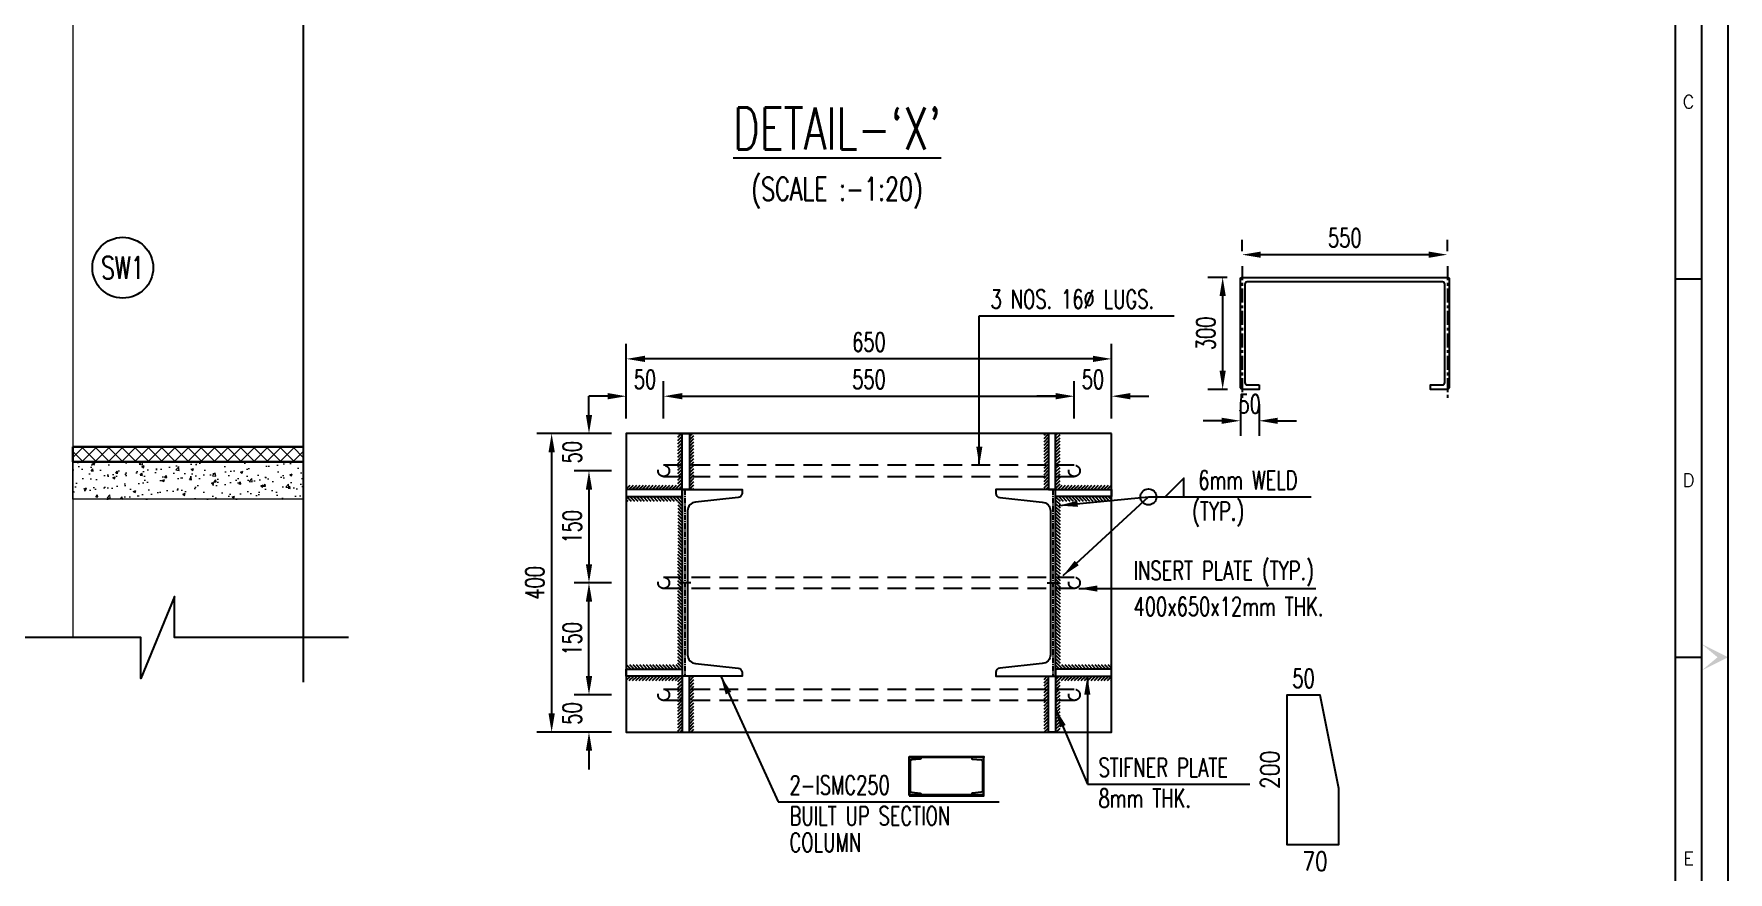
# Model space of a CAD drawing. Header units: inches. Extents: x 6 to 183294, y -48183 to 78918.
# Drawn here: x 36714 to 59406, y 18103 to 29331 of the extents above; entities that cross this region are included whole.
import ezdxf
from ezdxf.enums import TextEntityAlignment as Align

# ---------------------------------------------------------------- set-up
doc = ezdxf.new("R2010")
doc.units = ezdxf.units.IN
doc.header["$MEASUREMENT"] = 0
doc.header["$PDMODE"] = 35
for name, pattern in [('CENTER', [2, 1.25, -0.25, 0.25, -0.25]), ('CENTER2', [1.125, 0.75, -0.125, 0.125, -0.125]), ('HIDDEN', [0.375, 0.25, -0.125])]:
    doc.linetypes.add(name, pattern=pattern)
for name, color, linetype in [('ISMC', 35, 'Continuous'), ('LUGS', 4, 'Continuous'), ('PNA', 8, 'Continuous'), ('S-ARC', 253, 'Continuous'), ('S-BASE PLATE', 3, 'Continuous'), ('S-BRECK LINE', 8, 'Continuous'), ('S-CENTER LINE', 8, 'CENTER2'), ('S-COLUMN CIRCLE', 9, 'Continuous'), ('S-COLUMN NO', 2, 'Continuous'), ('S-DIM-1', 5, 'Continuous'), ('S-ISMC', 2, 'Continuous'), ('S-MC', 3, 'Continuous'), ('S-MEM', 4, 'Continuous'), ('S-TEXT', 2, 'Continuous'), ('S-TEXT-1', 4, 'Continuous'), ('S-TITIL', 6, 'Continuous'), ('S-WELD', 8, 'Continuous'), ('STEEL PLATE BASE', 1, 'Continuous'), ('TEXT NORMAL', 4, 'Continuous')]:
    doc.layers.add(name, color=color, linetype=linetype)
for name, color, linetype, lineweight in [('SDA_RCC', 1, 'Continuous', 30), ('SDA_RCC HATCH', 252, 'Continuous', 13), ('SDA_TREMIX', 22, 'Continuous', 30), ('SDA_TREMIX HATCH', 22, 'Continuous', 0)]:
    doc.layers.add(name, color=color, linetype=linetype, lineweight=lineweight)
doc.styles.add('ROMANS', font='simplex.shx', dxfattribs={"width": 0.7})
doc.dimstyles.new('dim10', dxfattribs={"dimtxt": 250, "dimasz": 250, "dimexe": 200, "dimexo": 200, "dimgap": 100, "dimtad": 1, "dimdec": 0, "dimlfac": 0.1, "dimzin": 0, "dimdsep": 46, "dimtxsty": 'ROMANS', "dimcen": 0, "dimclrd": 5, "dimclre": 5, "dimclrt": 4, "dimadec": 0, "dimazin": 0, "dimtfac": 1, "dimtdec": 0, "dimtix": 1, "dimtofl": 0, "dimtmove": 2, "dimatfit": 3, "dimfxl": 0, "dimtolj": 1, "dimtzin": 0, "dimlwd": -1, "dimlwe": -1, "dimarcsym": 0})
doc.dimstyles.new('dim100', dxfattribs={"dimtxt": 250, "dimasz": 250, "dimexe": 200, "dimexo": 200, "dimgap": 100, "dimtad": 1, "dimdec": 0, "dimzin": 0, "dimdsep": 46, "dimtxsty": 'ROMANS', "dimcen": 0, "dimclrd": 5, "dimclre": 5, "dimclrt": 4, "dimadec": 0, "dimazin": 0, "dimtfac": 1, "dimtdec": 0, "dimtix": 1, "dimtofl": 0, "dimtmove": 2, "dimatfit": 3, "dimfxl": 0, "dimtolj": 1, "dimtzin": 0, "dimlwd": -1, "dimlwe": -1, "dimarcsym": 0})
doc.dimstyles.new('dim20', dxfattribs={"dimtxt": 250, "dimasz": 250, "dimexe": 200, "dimexo": 200, "dimgap": 100, "dimtad": 1, "dimdec": 0, "dimlfac": 0.2, "dimzin": 0, "dimdsep": 46, "dimtxsty": 'ROMANS', "dimcen": 0, "dimclrd": 5, "dimclre": 5, "dimclrt": 4, "dimadec": 0, "dimazin": 0, "dimtfac": 1, "dimtdec": 0, "dimtix": 1, "dimtofl": 0, "dimtmove": 2, "dimatfit": 3, "dimfxl": 0, "dimtolj": 1, "dimtzin": 0, "dimlwd": -1, "dimlwe": -1, "dimarcsym": 0})
doc.dimstyles.new('dim25', dxfattribs={"dimtxt": 250, "dimasz": 250, "dimexe": 200, "dimexo": 200, "dimgap": 100, "dimtad": 1, "dimdec": 0, "dimlfac": 0.25, "dimzin": 0, "dimdsep": 46, "dimtxsty": 'ROMANS', "dimcen": 0, "dimclrd": 5, "dimclre": 5, "dimclrt": 4, "dimadec": 0, "dimazin": 0, "dimtfac": 1, "dimtdec": 0, "dimtix": 1, "dimtofl": 0, "dimtmove": 2, "dimatfit": 3, "dimfxl": 0, "dimtolj": 1, "dimtzin": 0, "dimlwd": -1, "dimlwe": -1, "dimarcsym": 0})
pattern_1 = [(225.000000006, (151975646.884, -7408813.65), (22.106571782, -22.106571777), [])]
pattern_2 = [(225.000000006, (151979046.884, -7408813.65), (22.106571782, -22.106571777), [])]
pattern_3 = [(225, (-16885.358, 21201.666), (22.106572, -22.106572), [])]

# ---------------------------------------------------------------- blocks, each defined once
blk = doc.blocks.new('section-11')
at = {"layer": 'SDA_RCC HATCH'}
h = blk.add_hatch(dxfattribs=at)
h.set_pattern_fill('AR-CONC', color=8, scale=46)
h.set_pattern_definition([(50, (-1214890.03, -331974.6), (329.939684, -28.86598), [34.5, -379.5]), (355, (-1214890.03, -331974.6), (-63.82561, 346.00838), [27.6, -303.6]), (100.451444, (-1214862.54, -331977), (266.11407, 317.142396), [29.32049, -322.52537]), (46.1842, (-1214890.03, -331882.6), (490.93101, -76.13887), [51.75, -569.25]), (96.635635, (-1214849.1, -331888.94), (429.9445, 448.09456), [43.98076, -483.78833]), (351.184164, (-1214890.03, -331882.6), (429.9445, 448.09456), [41.4, -455.4]), (21, (-1214844.03, -331905.6), (274.577244, -185.20469), [34.5, -379.5]), (326, (-1214844.03, -331905.6), (111.92505, 333.56902), [27.6, -303.6]), (71.451445, (-1214821.15, -331921.03), (386.50229, 148.36433), [29.32049, -322.52537]), (37.5, (-1214890.03, -331974.6), (5.593533, 153.131173), [0, -299.92, 0, -308.2, 0, -304.75]), (7.5, (-1214890.03, -331974.6), (121.011987, 181.429387), [0, -175.72, 0, -293.02, 0, -116.15]), (327.5, (-1214992.61, -331974.6), (245.558321, -10.375241), [0, -115, 0, -358.8, 0, -476.1]), (317.5, (-1215038.61, -331974.6), (268.265638, 46.048292), [0, -149.5, 0, -238.28, 0, -338.1])])
h.paths.add_polyline_path([(21304, 380), (21304, 880), (18214, 880), (18214, 380)])
at = {"layer": 'SDA_TREMIX HATCH'}
h = blk.add_hatch(dxfattribs=at)
h.set_pattern_fill('ANSI37', color=8, scale=1000, style=0)
h.set_pattern_definition([(45, (-3511426.99, 917744.48), (-88.3883476, 88.3883476), []), (135, (-3511426.99, 917744.48), (-88.3883476, -88.3883476), [])])
h.paths.add_polyline_path([(21304, 880), (21304, 1080), (18214, 1080), (18214, 880)])
at = {"layer": 'S-BRECK LINE'}
for points in [[(21304, -2072), (21304, 7246), (21854, 7246), (20755, 7697), (21304, 7697), (21304, 16873)], [(21904, -1472), (19573, -1472), (19573, -922), (19121, -2021), (19121, -1472), (16790, -1472)]]:
    blk.add_lwpolyline(points, dxfattribs=at)
at = {"layer": 'SDA_RCC', "color": 8, "lineweight": 0, "ltscale": 1000}
for points in [[(18214, 16273), (18214, -1472)], [(21304, 380), (18214, 380), (18214, 880), (21304, 880)]]:
    blk.add_lwpolyline(points, dxfattribs=at)
at = {"layer": 'SDA_TREMIX', "color": 8, "ltscale": 1000}
blk.add_lwpolyline([(21304, 880), (18214, 880), (18214, 1080), (21304, 1080)], dxfattribs=at)
blk = doc.blocks.new('FOLDER')
at = {"layer": 'PNA'}
for points in [[(-1250, 2500), (0, 0), (0, 1000)], [(1250, 2500), (0, 0), (0, 1000)]]:
    blk.add_solid(points, dxfattribs=at)
blk = doc.blocks.new('SHEET')
at = {"elevation": -8, "flags": 128}
blk.add_lwpolyline([(674017, -125881), (763101, -125881), (763101, -63214), (674017, -63214)], close=True, dxfattribs=at)
at = {"layer": 'PNA'}
for p, q in [((762042, -86820, -8), (762572, -86820, -8)), ((762042, -94421, -8), (762572, -94421, -8))]:
    blk.add_line(p, q, dxfattribs=at)
at = {"layer": 'PNA', "color": 1, "elevation": -8}
for points in [[(675076, -125351), (762572, -125351), (762572, -63743), (675076, -63743)], [(676135, -124822), (762042, -124822), (762042, -64273), (676135, -64273)]]:
    blk.add_lwpolyline(points, close=True, dxfattribs=at)
at = {"layer": 'PNA', "xscale": 0.2118545526379952, "yscale": 0.2118545526379952, "zscale": 0.2118545526379952, "rotation": 90}
blk.add_blockref('FOLDER', (763101, -94421, -8), dxfattribs=at)
at = {"layer": 'PNA', "style": 'ROMANS'}
for s, p in [('C', (762307, -83260, -8)), ('D', (762307, -90861, -8)), ('E', (762307, -98461, -8))]:
    blk.add_text(s, height=265, dxfattribs=at).set_placement(p, align=Align.MIDDLE)
blk = doc.blocks.new('*U9')
at = {"layer": 'S-CENTER LINE', "linetype": 'CENTER2', "ltscale": 10}
for p, q in [((0, -125), (0, 125)), ((7.8, 0), (-7.8, 0))]:
    blk.add_line(p, q, dxfattribs=at)
at = {"layer": 'S-ISMC'}
blk.add_lwpolyline([(71.1, -114.2), (14.3, -108.2, -0.383864), (3.5, -96.3), (3.5, 96.3, -0.383864), (14.3, 108.2), (71.1, 114.2, 0.383864), (76.5, 120.1), (76.5, 125), (-3.5, 125), (-3.5, -125), (76.5, -125), (76.5, -120.1, 0.383864)], format="xyb", close=True, dxfattribs=at)
blk = doc.blocks.new('*D44')
at = {"layer": 'Defpoints', "color": 0, "transparency": 16777216}
for p in [(44649, 23978, 0), (43649, 19978), (44649, 19978, 0)]:
    blk.add_point(p, dxfattribs=at)
at = {"layer": 'S-DIM-1', "color": 5, "transparency": 16777216}
for p, q in [((44449, 23978), (43449, 23978)), ((43649, 23728), (43649, 20228)), ((44449, 19978), (43449, 19978))]:
    blk.add_line(p, q, dxfattribs=at)
for points in [[(43607, 23728), (43691, 23728), (43649, 23978)], [(43607, 20228), (43691, 20228), (43649, 19978)]]:
    blk.add_solid(points, dxfattribs=at)
at = {"layer": 'S-DIM-1', "color": 4, "transparency": 16777216, "insert": (43424, 21978), "char_height": 250, "attachment_point": 5, "rotation": 90, "style": 'ROMANS'}
blk.add_mtext('\\A1;400', dxfattribs=at)
blk = doc.blocks.new('*D45')
at = {"layer": 'Defpoints', "color": 0, "transparency": 16777216}
for p in [(44649, 23478, 0), (44149, 21978), (44649, 21978, 0)]:
    blk.add_point(p, dxfattribs=at)
at = {"layer": 'S-DIM-1', "color": 5, "transparency": 16777216}
for p, q in [((44449, 23478), (43949, 23478)), ((44149, 23228), (44149, 22228)), ((44449, 21978), (43949, 21978))]:
    blk.add_line(p, q, dxfattribs=at)
for points in [[(44107, 23228), (44191, 23228), (44149, 23478)], [(44107, 22228), (44191, 22228), (44149, 21978)]]:
    blk.add_solid(points, dxfattribs=at)
at = {"layer": 'S-DIM-1', "color": 4, "transparency": 16777216, "insert": (43924, 22728), "char_height": 250, "attachment_point": 5, "rotation": 90, "style": 'ROMANS'}
blk.add_mtext('\\A1;150', dxfattribs=at)
blk = doc.blocks.new('*D46')
at = {"layer": 'Defpoints', "color": 0, "transparency": 16777216}
for p in [(44649, 23978, 0), (44149, 23478), (44649, 23478, 0)]:
    blk.add_point(p, dxfattribs=at)
at = {"layer": 'S-DIM-1', "color": 5, "transparency": 16777216}
for p, q in [((44149, 24228), (44149, 24478)), ((44449, 23978), (43949, 23978)), ((44449, 23478), (43949, 23478)), ((44149, 23228), (44149, 22978))]:
    blk.add_line(p, q, dxfattribs=at)
for points in [[(44107, 24228), (44191, 24228), (44149, 23978)], [(44107, 23228), (44191, 23228), (44149, 23478)]]:
    blk.add_solid(points, dxfattribs=at)
at = {"layer": 'S-DIM-1', "color": 4, "transparency": 16777216, "insert": (43924, 23728), "char_height": 250, "attachment_point": 5, "rotation": 90, "style": 'ROMANS'}
blk.add_mtext('\\A1;50', dxfattribs=at)
blk = doc.blocks.new('*D47')
at = {"layer": 'Defpoints', "color": 0, "transparency": 16777216}
for p in [(44649, 24978), (44649, 23978, 0), (51149, 23978, 0)]:
    blk.add_point(p, dxfattribs=at)
at = {"layer": 'S-DIM-1', "color": 5, "transparency": 16777216}
for p, q in [((44649, 24178), (44649, 25178)), ((50899, 24978), (44899, 24978)), ((51149, 24178), (51149, 25178))]:
    blk.add_line(p, q, dxfattribs=at)
for points in [[(44899, 25020), (44899, 24936), (44649, 24978)], [(50899, 25020), (50899, 24936), (51149, 24978)]]:
    blk.add_solid(points, dxfattribs=at)
at = {"layer": 'S-DIM-1', "color": 4, "transparency": 16777216, "insert": (47899, 25203), "char_height": 250, "attachment_point": 5, "style": 'ROMANS'}
blk.add_mtext('\\A1;650', dxfattribs=at)
blk = doc.blocks.new('*D48')
at = {"layer": 'Defpoints', "color": 0, "transparency": 16777216}
for p in [(50649, 24478), (45149, 23978, 0), (50649, 23978, 0)]:
    blk.add_point(p, dxfattribs=at)
at = {"layer": 'S-DIM-1', "color": 5, "transparency": 16777216}
for p, q in [((45149, 24178), (45149, 24678)), ((50649, 24178), (50649, 24678)), ((45399, 24478), (50399, 24478))]:
    blk.add_line(p, q, dxfattribs=at)
for points in [[(45399, 24520), (45399, 24436), (45149, 24478)], [(50399, 24520), (50399, 24436), (50649, 24478)]]:
    blk.add_solid(points, dxfattribs=at)
at = {"layer": 'S-DIM-1', "color": 4, "transparency": 16777216, "insert": (47899, 24703), "char_height": 250, "attachment_point": 5, "style": 'ROMANS'}
blk.add_mtext('\\A1;550', dxfattribs=at)
blk = doc.blocks.new('*D49')
at = {"layer": 'Defpoints', "color": 0, "transparency": 16777216}
for p in [(45149, 24478), (44649, 23978, 0), (45149, 23978, 0)]:
    blk.add_point(p, dxfattribs=at)
at = {"layer": 'S-DIM-1', "color": 5, "transparency": 16777216}
for p, q in [((44649, 24178), (44649, 24678)), ((45149, 24178), (45149, 24678)), ((44399, 24478), (44149, 24478)), ((45399, 24478), (45649, 24478))]:
    blk.add_line(p, q, dxfattribs=at)
for points in [[(44399, 24520), (44399, 24436), (44649, 24478)], [(45399, 24520), (45399, 24436), (45149, 24478)]]:
    blk.add_solid(points, dxfattribs=at)
at = {"layer": 'S-DIM-1', "color": 4, "transparency": 16777216, "insert": (44899, 24703), "char_height": 250, "attachment_point": 5, "style": 'ROMANS'}
blk.add_mtext('\\A1;50', dxfattribs=at)
blk = doc.blocks.new('*D50')
at = {"layer": 'Defpoints', "color": 0, "transparency": 16777216}
for p in [(50649, 24478), (50649, 23978, 0), (51149, 23978, 0)]:
    blk.add_point(p, dxfattribs=at)
at = {"layer": 'S-DIM-1', "color": 5, "transparency": 16777216}
for p, q in [((50649, 24178), (50649, 24678)), ((51149, 24178), (51149, 24678)), ((50399, 24478), (50149, 24478)), ((51399, 24478), (51649, 24478))]:
    blk.add_line(p, q, dxfattribs=at)
for points in [[(50399, 24520), (50399, 24436), (50649, 24478)], [(51399, 24520), (51399, 24436), (51149, 24478)]]:
    blk.add_solid(points, dxfattribs=at)
at = {"layer": 'S-DIM-1', "color": 4, "transparency": 16777216, "insert": (50899, 24703), "char_height": 250, "attachment_point": 5, "style": 'ROMANS'}
blk.add_mtext('\\A1;50', dxfattribs=at)
blk = doc.blocks.new('*D51')
at = {"layer": 'Defpoints', "color": 0, "transparency": 16777216}
for p in [(44149, 21978), (44649, 21978, 0), (44649, 20478, 0)]:
    blk.add_point(p, dxfattribs=at)
at = {"layer": 'S-DIM-1', "color": 5, "transparency": 16777216}
for p, q in [((44449, 21978), (43949, 21978)), ((44149, 20728), (44149, 21728)), ((44449, 20478), (43949, 20478))]:
    blk.add_line(p, q, dxfattribs=at)
for points in [[(44107, 21728), (44191, 21728), (44149, 21978)], [(44107, 20728), (44191, 20728), (44149, 20478)]]:
    blk.add_solid(points, dxfattribs=at)
at = {"layer": 'S-DIM-1', "color": 4, "transparency": 16777216, "insert": (43924, 21228), "char_height": 250, "attachment_point": 5, "rotation": 90, "style": 'ROMANS'}
blk.add_mtext('\\A1;150', dxfattribs=at)
blk = doc.blocks.new('*D52')
at = {"layer": 'Defpoints', "color": 0, "transparency": 16777216}
for p in [(44149, 20478), (44649, 20478, 0), (44649, 19978, 0)]:
    blk.add_point(p, dxfattribs=at)
at = {"layer": 'S-DIM-1', "color": 5, "transparency": 16777216}
for p, q in [((44149, 20728), (44149, 20978)), ((44449, 20478), (43949, 20478)), ((44449, 19978), (43949, 19978)), ((44149, 19728), (44149, 19478))]:
    blk.add_line(p, q, dxfattribs=at)
for points in [[(44107, 20728), (44191, 20728), (44149, 20478)], [(44107, 19728), (44191, 19728), (44149, 19978)]]:
    blk.add_solid(points, dxfattribs=at)
at = {"layer": 'S-DIM-1', "color": 4, "transparency": 16777216, "insert": (43924, 20228), "char_height": 250, "attachment_point": 5, "rotation": 90, "style": 'ROMANS'}
blk.add_mtext('\\A1;50', dxfattribs=at)
blk = doc.blocks.new('*D70')
at = {"layer": 'Defpoints', "color": 0, "transparency": 16777216}
for p in [(52873, 24600), (53123, 24570), (52873, 24149)]:
    blk.add_point(p, dxfattribs=at)
at = {"layer": 'S-DIM-1', "color": 5, "transparency": 16777216}
for p, q in [((52873, 24400), (52873, 23949)), ((53123, 24370), (53123, 23949)), ((52623, 24149), (52373, 24149)), ((53373, 24149), (53623, 24149))]:
    blk.add_line(p, q, dxfattribs=at)
for points in [[(52623, 24190), (52623, 24107), (52873, 24149)], [(53373, 24190), (53373, 24107), (53123, 24149)]]:
    blk.add_solid(points, dxfattribs=at)
at = {"layer": 'S-DIM-1', "color": 4, "transparency": 16777216, "insert": (52998, 24374), "char_height": 250, "attachment_point": 5, "style": 'ROMANS'}
blk.add_mtext('\\A1;50', dxfattribs=at)
blk = doc.blocks.new('*D71')
at = {"layer": 'Defpoints', "color": 0, "transparency": 16777216}
for p in [(52898, 26070), (52636, 24570), (52903, 24570)]:
    blk.add_point(p, dxfattribs=at)
at = {"layer": 'S-DIM-1', "color": 5, "transparency": 16777216}
for p, q in [((52698, 26070), (52436, 26070)), ((52636, 25820), (52636, 24820)), ((52703, 24570), (52436, 24570))]:
    blk.add_line(p, q, dxfattribs=at)
for points in [[(52595, 25820), (52678, 25820), (52636, 26070)], [(52595, 24820), (52678, 24820), (52636, 24570)]]:
    blk.add_solid(points, dxfattribs=at)
at = {"layer": 'S-DIM-1', "color": 4, "transparency": 16777216, "insert": (52411, 25320), "char_height": 250, "attachment_point": 5, "rotation": 90, "style": 'ROMANS'}
blk.add_mtext('\\A1;300', dxfattribs=at)
blk = doc.blocks.new('*D72')
at = {"layer": 'Defpoints', "color": 0, "transparency": 16777216}
for p in [(55647, 26374), (52897, 26220), (55647, 26220)]:
    blk.add_point(p, dxfattribs=at)
at = {"layer": 'S-DIM-1', "color": 5, "transparency": 16777216}
for p, q in [((52897, 26420), (52897, 26574)), ((55647, 26420), (55647, 26574)), ((53147, 26374), (55397, 26374))]:
    blk.add_line(p, q, dxfattribs=at)
for points in [[(53147, 26415), (53147, 26332), (52897, 26374)], [(55397, 26415), (55397, 26332), (55647, 26374)]]:
    blk.add_solid(points, dxfattribs=at)
at = {"layer": 'S-DIM-1', "color": 4, "transparency": 16777216, "insert": (54272, 26599), "char_height": 250, "attachment_point": 5, "style": 'ROMANS'}
blk.add_mtext('\\A1;550', dxfattribs=at)
blk = doc.blocks.new('2-ISMC250 BUILT UP SECTION')
at = {"layer": 'S-BASE PLATE', "color": 3, "ltscale": 2}
for points in [[(-500, 262), (500, 262), (500, 250), (-500, 250)], [(-500, -262), (500, -262), (500, -250), (-500, -250)]]:
    blk.add_lwpolyline(points, close=True, dxfattribs=at)
at = {"layer": 'S-ISMC', "yscale": 2, "zscale": 2, "rotation": 180}
for p, xscale in [((-492.9, 0), -2), ((492.9, 0), 2)]:
    blk.add_blockref('*U9', p, dxfattribs=dict(at, xscale=xscale))

msp = doc.modelspace()

# ---------------------------------------------------------------- hatches: boundary and pattern name
at = {"layer": 'S-WELD'}
h = msp.add_hatch(dxfattribs=at)
h.set_pattern_fill('ANSI31,_O', color=256, scale=250.107309, angle=180)
h.set_pattern_definition(pattern_1)
h.paths.add_polyline_path([(45339.003, 23978.106), (45339.003, 23288.106), (44649.003, 23288.106), (44649.003, 23228.106), (45399.003, 23228.106), (45399.003, 23978.106)])
h = msp.add_hatch(dxfattribs=at)
h.set_pattern_fill('ANSI31,_O', color=256, scale=250.107309, angle=180)
h.set_pattern_definition(pattern_3)
h.paths.add_polyline_path([(45554.222, 23978.106), (45494.222, 23978.106), (45494.222, 23228.106), (45554.222, 23228.106)])
h = msp.add_hatch(dxfattribs=at)
h.set_pattern_fill('ANSI31,_O', color=256, scale=250.107309, angle=180)
h.set_pattern_definition(pattern_3)
h.paths.add_polyline_path([(50243.783, 23978.106), (50303.783, 23978.106), (50303.783, 23228.106), (50243.783, 23228.106)])
h = msp.add_hatch(dxfattribs=at)
h.set_pattern_fill('ANSI31,_O', color=256, scale=250.107309, angle=180)
h.set_pattern_definition(pattern_2)
h.paths.add_polyline_path([(50459.003, 23978.106), (50459.003, 23288.106), (51149.003, 23288.106), (51149.003, 23228.106), (50399.003, 23228.106), (50399.003, 23978.106)])
h = msp.add_hatch(dxfattribs=at)
h.set_pattern_fill('ANSI31,_O', color=256, scale=250.107309, angle=270)
h.set_pattern_definition([(315.000000006, (7476440.758, 151951475.987), (22.106571777, 22.106571782), [])])
h.paths.add_polyline_path([(44649.003, 23132.886), (45399.003, 23132.886), (45399.003, 20823.325), (44649.003, 20823.325), (44649.003, 20883.325), (45339.003, 20883.325), (45339.003, 23072.886), (44649.003, 23072.886)])
h = msp.add_hatch(dxfattribs=at)
h.set_pattern_fill('ANSI31,_O', color=256, scale=250.107309, angle=270)
h.set_pattern_definition([(315.000000006, (7479840.758, 151951475.987), (22.106571777, 22.106571782), [])])
h.paths.add_polyline_path([(51149.003, 23132.886), (50399.003, 23132.886), (50399.003, 20823.325), (51149.003, 20823.325), (51149.003, 20883.325), (50459.003, 20883.325), (50459.003, 23072.886), (51149.003, 23072.886)])
h = msp.add_hatch(dxfattribs=at)
h.set_pattern_fill('ANSI31,_O', color=256, scale=250.107309, angle=180)
h.set_pattern_definition(pattern_1)
h.paths.add_polyline_path([(45339.003, 19978.106), (45339.003, 20668.106), (44649.003, 20668.106), (44649.003, 20728.106), (45399.003, 20728.106), (45399.003, 19978.106)])
h = msp.add_hatch(dxfattribs=at)
h.set_pattern_fill('ANSI31,_O', color=256, scale=250.107309, angle=180)
h.set_pattern_definition(pattern_3)
h.paths.add_polyline_path([(45554.222, 19978.106), (45494.222, 19978.106), (45494.222, 20728.106), (45554.222, 20728.106)])
h = msp.add_hatch(dxfattribs=at)
h.set_pattern_fill('ANSI31,_O', color=256, scale=250.107309, angle=180)
h.set_pattern_definition(pattern_3)
h.paths.add_polyline_path([(50243.783, 19978.106), (50303.783, 19978.106), (50303.783, 20728.106), (50243.783, 20728.106)])
h = msp.add_hatch(dxfattribs=at)
h.set_pattern_fill('ANSI31,_O', color=256, scale=250.107309, angle=180)
h.set_pattern_definition(pattern_2)
h.paths.add_polyline_path([(50459.003, 19978.106), (50459.003, 20668.106), (51149.003, 20668.106), (51149.003, 20728.106), (50399.003, 20728.106), (50399.003, 19978.106)])

# ---------------------------------------------------------------- linework, layer by layer
at = {"layer": 'LUGS'}
msp.add_lwpolyline([(53123.368, 24629.88), (53123.368, 24569.88), (52903.368, 24569.88, -0.414213562), (52873.368, 24599.88), (52873.368, 26044.88, -0.414213562), (52898.368, 26069.88), (55646.368, 26069.88, -0.414213562), (55671.368, 26044.88), (55671.368, 24599.88, -0.414213562), (55641.368, 24569.88), (55421.368, 24569.88), (55421.368, 24629.88), (55581.368, 24629.88, 0.414213562), (55611.368, 24659.88), (55611.368, 25979.88, 0.414213562), (55581.368, 26009.88), (52963.368, 26009.88, 0.414213562), (52933.368, 25979.88), (52933.368, 24659.88, 0.414213562), (52963.368, 24629.88), (53123.368, 24629.88)], format="xyb", dxfattribs=at)
at = {"layer": 'S-CENTER LINE', "color": 8, "linetype": 'CENTER', "ltscale": 150}
for points in [[(52897.368, 26219.522), (52897.368, 24419.98)], [(55647.368, 26219.522), (55647.368, 24419.98)]]:
    msp.add_lwpolyline(points, dxfattribs=at)
at = {"layer": 'S-COLUMN CIRCLE'}
msp.add_circle((37904.75, 26198.99), 407.525, dxfattribs=at)
at = {"layer": 'S-MC', "color": 2}
for points in [[(45399.003, 23978.106), (45494.222, 23978.106), (45494.222, 23228.106), (45399.003, 23228.106)], [(50399.003, 23978.106), (50303.783, 23978.106), (50303.783, 23228.106), (50399.003, 23228.106)], [(44649.003, 23228.106), (44649.003, 23132.886), (45399.003, 23132.886), (45399.003, 23228.106)], [(51149.003, 23228.106), (51149.003, 23132.886), (50399.003, 23132.886), (50399.003, 23228.106)], [(44649.003, 20728.106), (44649.003, 20823.325), (45399.003, 20823.325), (45399.003, 20728.106)], [(45399.003, 19978.106), (45494.222, 19978.106), (45494.222, 20728.106), (45399.003, 20728.106)], [(50399.003, 19978.106), (50303.783, 19978.106), (50303.783, 20728.106), (50399.003, 20728.106)], [(51149.003, 20728.106), (51149.003, 20823.325), (50399.003, 20823.325), (50399.003, 20728.106)]]:
    msp.add_lwpolyline(points, close=True, dxfattribs=at)
at = {"layer": 'S-MEM'}
msp.add_lwpolyline([(54193.877, 19223.219), (53943.877, 20473.219), (53493.912, 20473.219), (53493.912, 18473.219), (54193.877, 18473.219)], close=True, dxfattribs=at)
at = {"layer": 'STEEL PLATE BASE', "color": 6}
msp.add_lwpolyline([(51149.003, 23978.106), (44649.003, 23978.106), (44649.003, 19978.106), (51149.003, 19978.106)], close=True, dxfattribs=at)
at = {"layer": 'STEEL PLATE BASE', "color": 8, "linetype": 'HIDDEN', "ltscale": 1000}
for points in [[(50649.003, 23553.106), (45149.003, 23553.106)], [(45149.003, 23403.106), (50649.003, 23403.106)], [(45149.003, 22053.106), (50649.003, 22053.106)], [(50649.003, 21903.106), (45149.003, 21903.106)], [(45149.003, 20553.106), (50649.003, 20553.106)], [(50649.003, 20403.106), (45149.003, 20403.106)]]:
    msp.add_lwpolyline(points, dxfattribs=at)
for centre in [(45149.003, 23478.106), (50649.003, 23478.106), (45149.003, 21978.106), (50649.003, 21978.106), (45149.003, 20478.106), (50649.003, 20478.106)]:
    msp.add_circle(centre, 75, dxfattribs=at)
at = {"layer": 'TEXT NORMAL'}
msp.add_lwpolyline([(51864.569, 23129.532), (52114.569, 23129.532), (52114.569, 23379.532), (51864.569, 23129.532)], dxfattribs=at)
msp.add_circle((51641.597, 23129.532), 107.662, dxfattribs=at)

# ---------------------------------------------------------------- block references
at = {"xscale": 0.6667775899993817, "yscale": 0.6667775899993817, "zscale": 0.6667775899993817}
msp.add_blockref('SHEET', (-449412.721, 83938.595, 5.014), dxfattribs=at)
msp.add_blockref('2-ISMC250 BUILT UP SECTION', (48935.34, 19388.881))
at = {"layer": 'S-ARC', "linetype": 'ByBlock', "lineweight": 15}
msp.add_blockref('section-11', (19023.381, 22718.187), dxfattribs=at)
at = {"layer": 'S-ISMC', "yscale": 10, "zscale": 10, "rotation": 180}
for p, xscale in [((45434.503, 21978.106), -10), ((50363.503, 21978.106), 10)]:
    msp.add_blockref('*U9', p, dxfattribs=dict(at, xscale=xscale))

# ---------------------------------------------------------------- texts
at = {"layer": 'ISMC', "color": 4, "style": 'ROMANS', "width": 0.8}
msp.add_text('200', height=250, rotation=90, dxfattribs=at).set_placement((53268.912, 19473.219, -100595.343), align=Align.MIDDLE_CENTER)
msp.add_text('70', height=250, dxfattribs=at).set_placement((53873.895, 18248.219, -100595.343), align=Align.MIDDLE_CENTER)
at = {"layer": 'ISMC', "color": 4, "ltscale": 20, "insert": (53718.895, 20698.219), "char_height": 250, "attachment_point": 5, "style": 'ROMANS'}
msp.add_mtext('\\A1;50', dxfattribs=at)
at = {"layer": 'S-COLUMN NO', "style": 'ROMANS', "width": 0.7}
msp.add_text('SW1', height=300, dxfattribs=at).set_placement((37904.75, 26198.99), align=Align.MIDDLE)
at = {"layer": 'S-DIM-1', "color": 4, "linetype": 'Continuous', "style": 'ROMANS', "width": 0.7}
msp.add_text('3 NOS. 16∅ LUGS.', height=250, dxfattribs=at).set_placement((49527.017, 25777.933), align=Align.MIDDLE_LEFT)
at = {"layer": 'S-TEXT', "style": 'ROMANS', "width": 0.7}
msp.add_text('(SCALE :-1:20)', height=312.5, dxfattribs=at).set_placement((47472.491, 27253.63), align=Align.MIDDLE_CENTER)
at = {"layer": 'S-TEXT-1', "style": 'ROMANS', "width": 0.7}
for s, p in [('6mm WELD', (52309.786, 23354.532)), ('(TYP.)', (52226.453, 22940.246)), ('INSERT PLATE (TYP.)', (51442.9, 22141.427, 8048144.262)), ('400x650x12mm THK.', (51442.9, 21661.427, 8048144.262)), ('STIFNER PLATE', (50973.687, 19505.939)), ('2-ISMC250', (46834.946, 19269.373)), ('8mm THK.', (50973.687, 19091.654)), ('BUILT UP SECTION', (46834.946, 18855.087)), ('COLUMN', (46834.946, 18501.608))]:
    msp.add_text(s, height=250, dxfattribs=at).set_placement(p, align=Align.MIDDLE_LEFT)
at = {"layer": 'S-TITIL', "style": 'ROMANS', "width": 0.7}
msp.add_text("%%UDETAIL-`X'", height=562.5, dxfattribs=at).set_placement((47472.491, 28066.13), align=Align.MIDDLE_CENTER)

# ---------------------------------------------------------------- dimensions: what is measured, and where the dimension line sits
at = {"layer": 'S-DIM-1'}
for base, p1, p2, dimstyle, picture, middle in [((55647.368, 26373.533), (52897.368, 26219.522), (55647.368, 26219.522), 'dim20', '*D72', (54272.368, 26598.533)), ((44649.003, 24978.106, 0), (51149.003, 23978.106), (44649.003, 23978.106), 'dim10', '*D47', (47899.003, 25203.106, 0)), ((45149.003, 24478.106, 0), (44649.003, 23978.106), (45149.003, 23978.106), 'dim10', '*D49', (44899.003, 24703.106, 0)), ((50649.003, 24478.106, 0), (45149.003, 23978.106), (50649.003, 23978.106), 'dim10', '*D48', (47899.003, 24703.106, 0)), ((52873.368, 24148.636), (53123.368, 24569.88), (52873.368, 24599.88), 'dim20', '*D70', (52998.368, 24373.636))]:
    dim = msp.add_linear_dim(base=base, p1=p1, p2=p2, dimstyle=dimstyle, dxfattribs=at)
    dim.commit()
    dim.dimension.update_dxf_attribs({"geometry": picture, "text_midpoint": middle})
for base, p1, p2, angle, dimstyle, picture, middle in [((52636.271, 24569.88), (52898.368, 26069.88), (52903.368, 24569.88), 90, 'dim20', '*D71', (52411.271, 25319.88)), ((50649.003, 24478.106, 0), (51149.003, 23978.106), (50649.003, 23978.106), 180, 'dim10', '*D50', (50899.003, 24703.106, 0)), ((44149.003, 23478.106, 0), (44649.003, 23978.106), (44649.003, 23478.106), 270, 'dim10', '*D46', (43924.003, 23728.106, 0)), ((43649.003, 19978.106, 0), (44649.003, 23978.106), (44649.003, 19978.106), 90, 'dim10', '*D44', (43424.003, 21978.106, 0)), ((44149.003, 21978.106, 0), (44649.003, 23478.106), (44649.003, 21978.106), 270, 'dim10', '*D45', (43924.003, 22728.106, 0)), ((44149.003, 21978.106, 0), (44649.003, 20478.106), (44649.003, 21978.106), 90, 'dim10', '*D51', (43924.003, 21228.106, 0)), ((44149.003, 20478.106, 0), (44649.003, 19978.106), (44649.003, 20478.106), 90, 'dim10', '*D52', (43924.003, 20228.106, 0))]:
    dim = msp.add_linear_dim(base=base, p1=p1, p2=p2, angle=angle, dimstyle=dimstyle, dxfattribs=at)
    dim.commit()
    dim.dimension.update_dxf_attribs({"geometry": picture, "text_midpoint": middle})

# ---------------------------------------------------------------- leaders
msp.add_leader([(49377.017, 23553.106), (49377.017, 25552.933), (51986.112, 25552.933)], dimstyle='dim10', dxfattribs=at)
for points, dimstyle, override in [([(50445.09, 23012.529), (51641.597, 23129.532), (53821.999, 23129.532)], 'dim100', {"dimtad": 0}), ([(50498.616, 22074.186), (51641.597, 23129.532)], 'dim100', {"dimtad": 0}), ([(50709.003, 21901.427), (53885.527, 21901.427)], 'dim25', {"dimasz": 250}), ([(45913.016, 20728.106), (46684.946, 19044.373), (49644.684, 19044.373)], 'dim100', {"dimtad": 0}), ([(50823.687, 20728.106), (50823.687, 19280.939), (52999.465, 19280.939)], 'dim100', {"dimtad": 0}), ([(50399.003, 20287.658), (50823.687, 19280.939)], 'dim100', {"dimtad": 0})]:
    msp.add_leader(points, dimstyle=dimstyle, override=override, dxfattribs=at)

doc.saveas('drawing.dxf')
